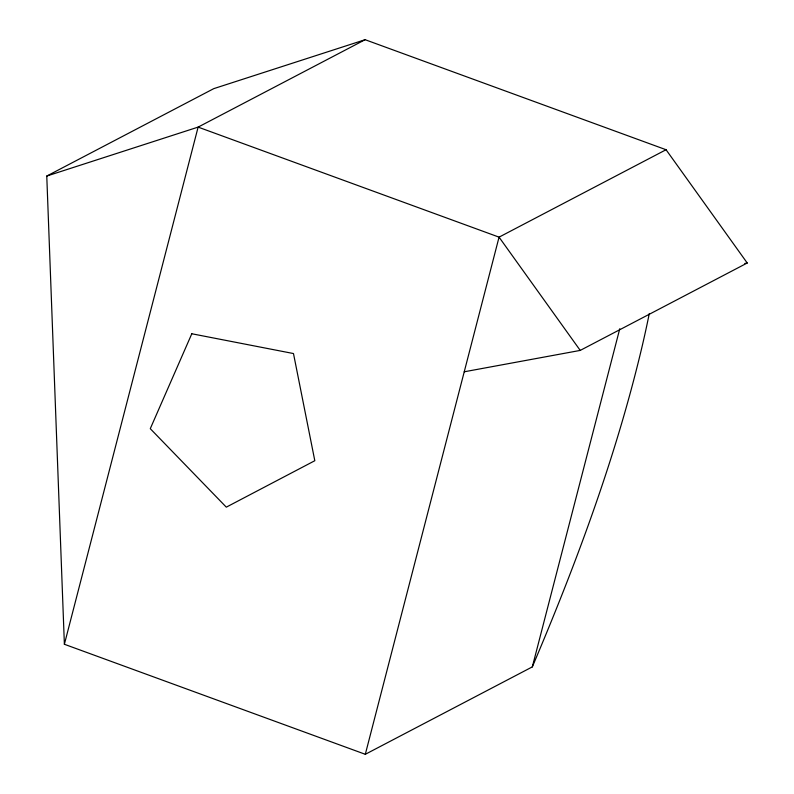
<?xml version="1.0" encoding="UTF-8"?>
<svg xmlns="http://www.w3.org/2000/svg" width="794" height="794" viewBox="0 0 794 794"><rect width="100%" height="100%" fill="white"/><g stroke="black" fill="none" stroke-linecap="round" stroke-linejoin="round"><path stroke-width="1.19" d="M649.294 313.521A437.752 130.544 -69.9 0 1 642.604 344.338C616.581 455.18 576.781 562.261 532.317 666.891L365.309 754.3L64.383 644.271L198.123 127.109L365.131 39.7L666.057 149.729L747.233 263.003L580.225 350.412L464.232 371.791M365.309 754.3L499.059 237.148L666.057 149.729M532.317 666.891L619.767 328.746M64.383 644.271L46.767 176.05L213.775 88.64L365.131 39.7M46.767 176.05L198.123 127.109L499.059 237.148L580.225 350.412M744.812 263.449L747.233 263.003M191.801 333.758L150.274 428.681L226.3 507.148L314.811 460.719L293.482 353.548L191.801 333.758"/></g></svg>
